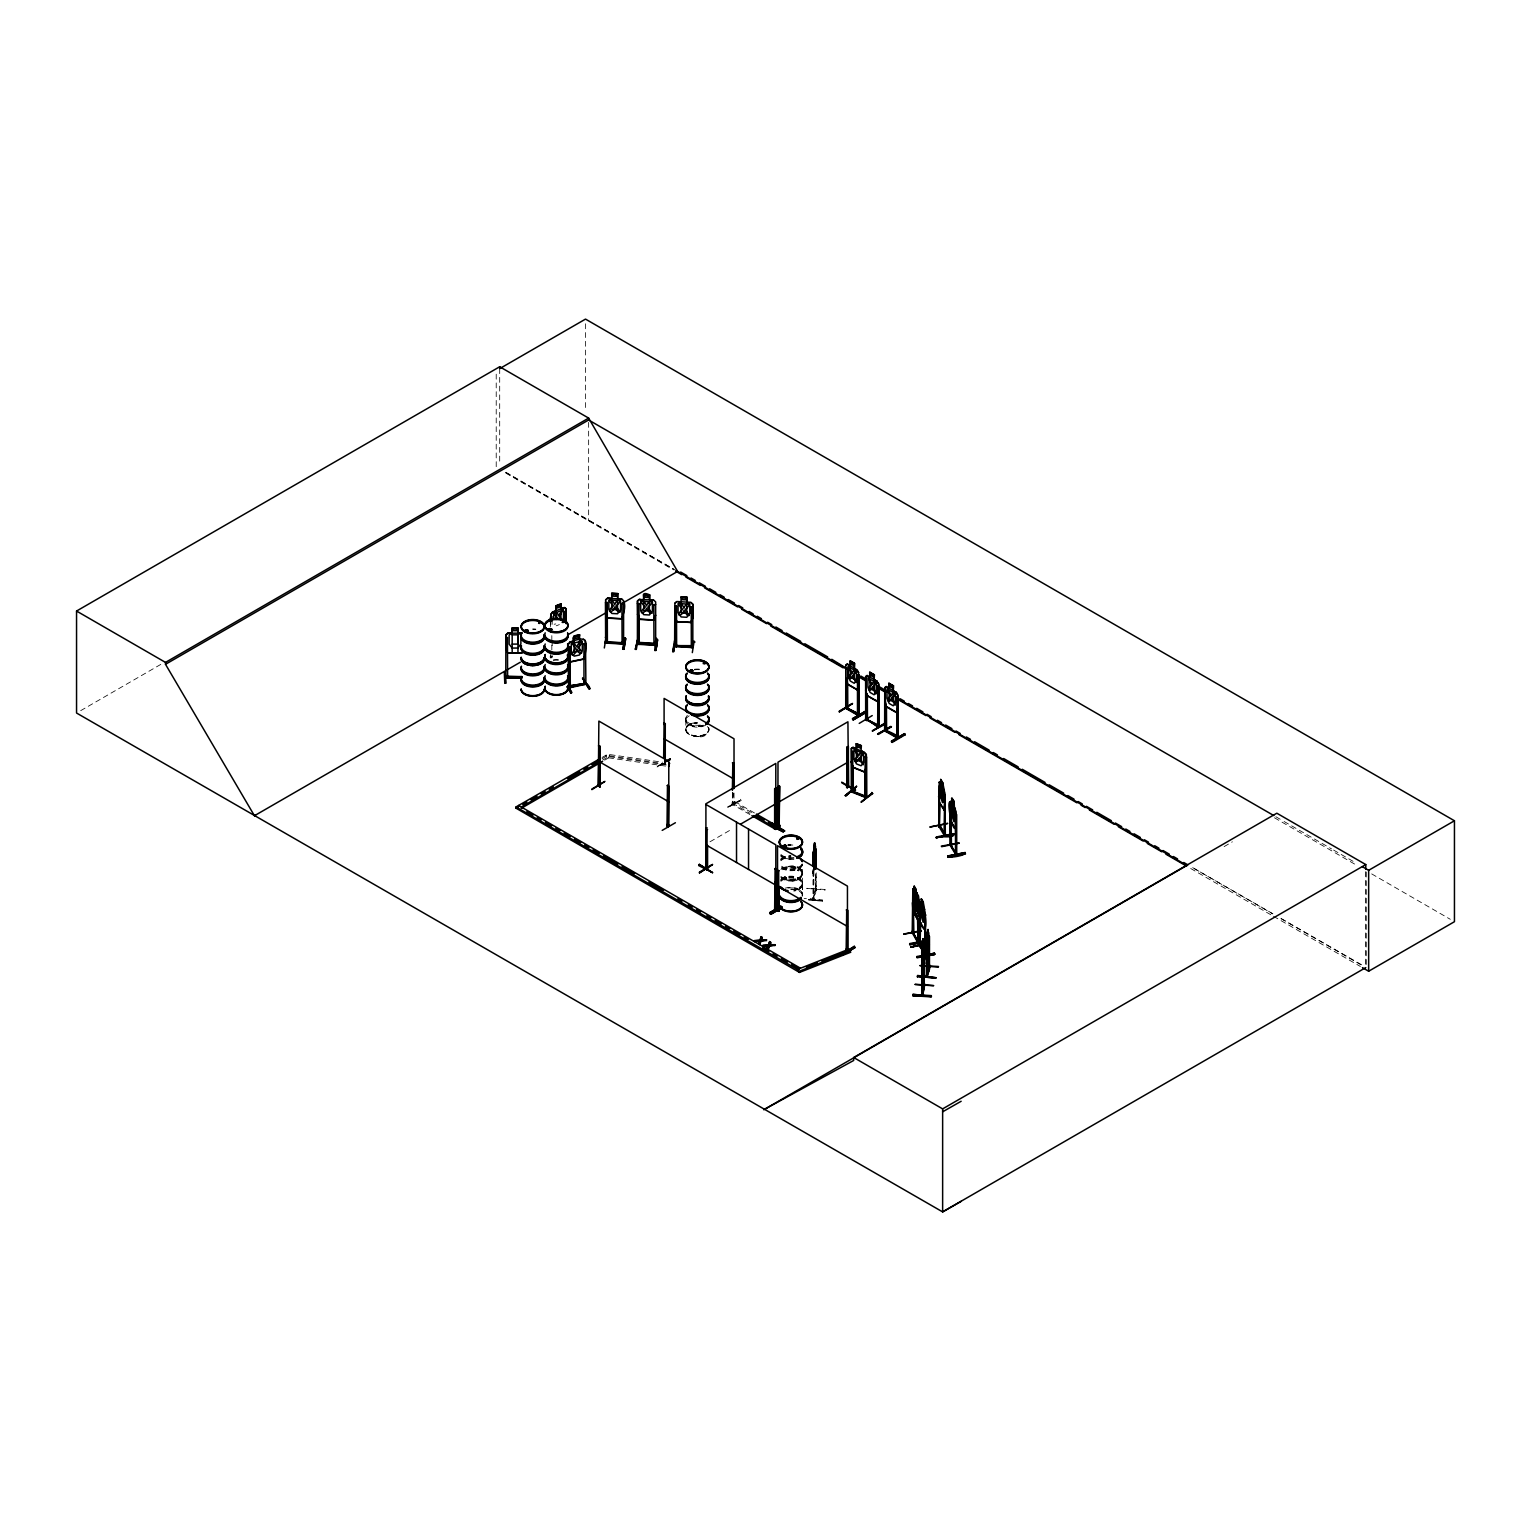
<?xml version="1.0" encoding="UTF-8"?>
<svg xmlns="http://www.w3.org/2000/svg" width="1531" height="1531" viewBox="0 0 1531 1531"><rect width="100%" height="100%" fill="white"/><g stroke="black" fill="none" stroke-linecap="round" stroke-linejoin="round"><path stroke-width="0.75" stroke-dasharray="5 3.75" d="M802.435 889.339L802.493 884.44M813.65 871.369L813.631 899.979L813.248 870.354M685.582 719.666L686.175 721.962L686.003 717.618M802.282 885.684L802.282 881.875M822.338 901.147L808.579 900.113L822.453 900.668L808.712 898.754M802.474 884.593L802.493 894.2M802.301 875.062C797.689 881.741 786.647 881.55 780.733 876.785A11.559 6.679 0 0 0 797.536 878.871A11.559 6.679 0 0 0 799.756 869.11A11.559 6.679 0 0 0 782.724 868.67C811.028 856.116 805.631 892.573 780.733 877.225A11.578 6.698 0 0 0 797.536 879.349A11.578 6.698 0 0 0 799.775 869.57A11.578 6.698 0 0 0 782.705 869.149M663.65 763.739L665.43 764.065L664.301 763.357M749.903 814.53L732.029 804.196L732.201 801.766L733.693 802.55M733.56 793.326C729.809 812.081 736.66 802.876 732.679 801.44M708.757 727.799C708.413 749.329 665.181 726.555 697.37 722.728A11.578 6.698 0 0 0 685.831 730.038A11.578 6.698 0 0 0 699.399 736.047A11.578 6.698 0 0 0 708.566 727.723M802.703 873.742L802.282 871.445M552.347 656.206L550.72 657.947L552.174 655.842M782.973 877.99L784.216 878.564M783.815 878.335L784.446 876.785M784.216 878.048L783.03 877.722M785.326 876.938L785.326 878.564M783.221 877.474C788.178 874.794 785.575 881.703 783.106 877.818M786.57 877.99L784.771 878.794M797.842 870.048C797.517 871.235 797.096 870.316 798.244 869.876M806.818 888.363L825.132 890.123M812.942 873.589L814.109 869.512M813.133 897.491L812.98 899.922L813.018 871.311M815.353 889.454L812.98 898.448L815.985 889.511M813.018 899.807L815.64 889.32M816.08 889.071L816.329 888.133M816.253 872.861L816.234 890.353C815.774 887.75 816.119 895.52 813.784 899.769L813.899 870.412M825.266 889.473L806.799 888.305M822.338 901.3L822.472 899.903L804.119 898.486M554.145 624.246L555.791 623.94M604.63 760.18L608.687 757.826L609.568 754.553L662.598 762.247M602.085 758.706L606.142 756.352L608.687 757.826L609.568 754.553M663.516 763.644L656.493 766.763L662.808 763.07M657.105 766.974L662.712 763.644M815.391 889.53L815.621 872.823M802.225 865.206L802.263 865.168A11.731 6.775 0 0 1 792.426 870.163A11.731 6.775 0 0 1 780.753 866.833M798.589 870.814L798.187 870.527M551.007 657.832L552.347 657.258M798.417 870.928L797.957 869.723M740.43 799.239L741.176 800.502L727.416 807.698L740.621 800.081M727.512 806.971L740.526 799.928M80.684 710.652L161.119 664.205M602.085 757.443L606.142 755.089L608.687 756.563L666.329 764.926M602.602 760.084L608.687 756.563M754.439 812.942L734.574 801.479L732.029 802.952L749.903 813.267M732.029 804.196L734.574 802.742L752.448 813.057M710.001 841.782L732.641 828.73M1224.111 846.605L1232.378 841.82M782.59 868.747C788.618 865.704 798.359 865.704 802.263 871.885M556.212 625.815L559.37 624.591M551.6 657.029L551.983 655.9M785.403 878.124L784.14 878.124M815.985 890.564L816.004 873.818M697.37 736.564L700.394 736.334M550.72 656.474L551.045 657.89M784.771 877.378L786.494 877.722M813.076 873.589L812.636 869.838M808.693 899.424L822.453 900.572L808.674 899.616M782.647 868.307L782.685 868.326A11.578 6.698 0 0 1 799.775 868.747A11.578 6.698 0 0 1 797.536 878.526A11.578 6.698 0 0 1 780.867 876.383M609.568 755.816L664.894 763.835M608.687 757.826L668.626 766.533M732.871 801.44C731.627 802.512 733.751 805.65 733.349 802.435M664.09 763.318L665.277 763.988M505.574 472.486L673.449 569.034M1272.873 913.758L1192.037 867.273L1272.701 913.854M1281.16 918.523L1361.978 965.008M1275.84 816.731L1282.04 820.31M1284.088 821.496L1331.53 848.882M1333.597 850.069L1354.208 861.972M1274.462 817.784L1357.212 865.57M1371.699 873.914L1450.316 919.308M1280.969 918.638L1361.652 965.2M505.919 472.294L677.601 571.427M505.919 473.136L673.487 569.876M1190.716 868.517L1271.419 915.098M1273.486 916.284L1360.37 966.463M687.189 733.138L685.582 729.713M802.282 893.013L802.684 895.061A11.731 6.775 0 0 0 790.895 888.439M802.493 883.119L802.455 864.096M685.773 720.24L685.869 729.847A11.521 6.641 0 0 0 699.38 735.779A11.521 6.641 0 0 0 708.509 727.512M1366.13 872.077L1366.13 967.401M1365.786 871.598L1365.786 965.257M815.372 873.78L815.353 890.506M734.574 801.479L734.574 802.742M734.019 793.058L734.019 803.679M732.832 792.369L732.832 802.99M732.373 792.637L732.373 803.431M664.971 763.28L664.971 764.333M606.142 755.089L606.142 756.352M588.65 422.365L588.65 520.904M585.512 323.787L585.512 410.633M552.174 619.328L552.174 626.447M552.174 640.685L552.174 647.824M551.83 635.633L551.83 642.752M551.83 645.125L551.83 649.871M550.777 619.864L550.777 626.983M550.777 650.732L550.777 657.852L550.49 655.919M550.433 621.911L550.433 626.677M550.261 656.072L550.261 657.603M499.699 368.627L499.699 463.95M496.216 374.176L496.216 467.108M802.053 865.819A11.54 6.66 0 0 1 792.407 870.699A11.54 6.66 0 0 1 780.906 867.426M780.906 860.766A11.54 6.66 0 0 1 790.895 857.437M780.753 860.058A11.731 6.775 0 0 1 790.895 856.69M780.925 869.455A11.521 6.641 0 0 1 798.302 867.675A11.521 6.641 0 0 1 798.302 877.875A11.521 6.641 0 0 1 780.925 876.096M802.072 863.962A11.559 6.679 0 0 1 792.407 868.842A11.559 6.679 0 0 1 780.887 865.57M780.887 858.891A11.559 6.679 0 0 1 790.895 855.561M802.225 864.632A11.731 6.775 0 0 1 792.426 869.589A11.731 6.775 0 0 1 780.753 866.259M780.753 859.484A11.731 6.775 0 0 1 790.895 856.116M793.9 857.551A11.559 6.679 0 0 1 780.887 854.432M787.91 844.634A11.559 6.679 0 0 1 790.895 844.423M793.9 859.408A11.559 6.679 0 0 1 780.887 856.307M790.895 859.082A11.731 6.775 0 0 1 780.753 855.695M787.872 845.782A11.731 6.775 0 0 1 790.895 845.552M793.938 858.279A11.731 6.775 0 0 1 780.753 855.121M787.872 845.208A11.731 6.775 0 0 1 793.938 845.208M780.753 880.669A11.731 6.775 0 0 1 800.196 879.942A11.731 6.775 0 0 1 793.938 890.602M780.906 881.378A11.54 6.66 0 0 1 800.062 880.65A11.54 6.66 0 0 1 793.881 891.138M780.753 880.095A11.731 6.775 0 0 1 800.196 879.368A11.731 6.775 0 0 1 793.938 890.028M780.887 879.502A11.559 6.679 0 0 1 800.924 879.502A11.559 6.679 0 0 1 790.895 889.511M782.762 869.761A11.502 6.641 0 0 1 799.699 870.182A11.502 6.641 0 0 1 797.498 879.885A11.502 6.641 0 0 1 780.944 877.761M787.872 888.095A11.731 6.775 0 0 1 802.225 896.381M785.116 888.191A11.559 6.679 0 0 1 797.938 888.688A11.559 6.679 0 0 1 802.072 895.712M790.895 889.167A11.559 6.679 0 0 1 802.455 895.846M694.347 669.87A11.731 6.775 0 0 1 700.413 669.87M694.385 669.296A11.559 6.679 0 0 1 700.375 669.296M705.542 725.216A11.54 6.66 0 0 1 689.218 725.216A11.54 6.66 0 0 1 689.218 715.8M703.246 725.732A11.731 6.775 0 0 1 689.084 724.641A11.731 6.775 0 0 1 687.228 716.47M707.36 726.517A11.521 6.641 0 0 1 701.313 736.086A11.521 6.641 0 0 1 686.041 730.995A11.521 6.641 0 0 1 697.37 723.187M685.907 729.809A11.521 6.641 0 0 1 697.37 722.575M700.375 725.082A11.559 6.679 0 0 1 688.204 722.709A11.559 6.679 0 0 1 687.362 715.302M703.246 725.158A11.731 6.775 0 0 1 689.084 724.067A11.731 6.775 0 0 1 687.228 715.896M532.75 629.413A11.731 6.775 0 0 1 535.793 629.643M532.75 628.877A11.54 6.66 0 0 1 535.735 629.107M553.342 660.397A11.731 6.775 0 0 1 559.427 660.397M553.399 659.842A11.559 6.679 0 0 1 559.37 659.842M815.391 888.057L815.353 889.033L815.621 887.961"/><path stroke-width="1.5" d="M512.177 633.202L509.134 634.887L509.134 644.168L512.177 648.091L517.842 648.034L520.884 644.034L520.884 634.753L518.052 632.858M927.422 935.039L927.671 931.059M923.71 957.219L923.767 961.238L923.92 957.219M922.734 942.158L922.753 994.729M928.379 951.957C932.226 923.423 922.332 989.237 928.571 951.899M815.411 859.427L814.262 869.531L815.315 865.359M912.878 995.705L913.012 994.308L931.422 996.394L912.878 995.743L931.307 996.872M912.993 994.461L931.403 995.628M931.403 996.337L912.974 995.188L931.384 996.432M917.413 976.912L917.547 975.477L935.919 977.735L917.433 976.759M935.785 978.29L917.528 976.185L935.919 977.735M813.593 865.819L813.899 853.207L814.377 855.867C814.951 831.142 815.659 872.211 814.358 858.145L813.65 865.895M813.21 853.666L814.722 842.854L813.688 866.221L813.172 864.001M814.932 857.283L813.612 866.24L813.248 863.982M922.026 994.71L921.892 995.743L921.719 952.282L923.097 938.637L922.408 962.042L922.064 959.822M922.408 958.062L923.059 945.546L921.681 952.339M926.695 975.821L926.427 977.008L926.236 943L927.805 936.283L927.04 948.799M812.884 865.417L813.095 853.533L815.315 845.456L815.621 868.058M600.209 785.269L598.43 784.771L600.229 786.685L599.08 784.542M668.339 826.606L667.152 825.936L667.612 785.307L668.798 785.977L668.339 826.606L667.88 824.195L666.98 825.917L668.377 826.702L668.913 824.807L667.152 824.463M598.277 786.168L598.87 721.082L668.798 761.443L668.722 826.223M705.906 867.943C709.159 863.58 706.576 873.11 707.245 868.651M705.906 869.417L705.906 803.794L775.815 763.414L775.719 829.438L751.893 815.679M707.571 869.742L707.571 845.437M776.294 907.998C776.944 911.844 772.734 907.366 776.408 909.414L776.294 869.11L775.107 868.421L774.648 909.223C774.992 905.625 777.116 909.184 774.724 907.711M778.839 909.912C775.184 906.888 779.164 914.734 779.088 909.452C775.815 907.003 781.212 913.643 777.978 910.371L777.518 870.259L779.164 870.68M846.241 948.837L847.581 949.603M847.906 949.201L846.662 948.493M857.475 713.676L858.642 715.857M857.475 715.149L857.494 674.731L859.121 675.152L859.121 715.513L846.299 708.107L847.638 708.796L847.466 682.654M867.484 718.785L865.551 718.269L866.603 720.508L867.254 718.651M866.01 719.474L867.465 720.316L867.331 694.117M877.34 725.082L878.66 727.321L878.909 725.388L867.005 719.532L878.239 725.771M867.139 675.496L877.148 681.276L874.22 679.764L874.354 674.712L874.067 679.841L876.23 682.73L876.23 692.012L874.067 694.749L870.067 692.414L867.905 687.208L867.905 677.946L870.067 677.525C868.249 662.904 873.55 683.285 867.139 675.496L865.608 676.568L865.685 719.972C871.522 720.546 880.842 731.454 877.665 724.737M884.803 729.445L886.124 730.153M896.458 736.277C907.003 739.377 867.331 721.235 896.324 736.449C897.281 736.583 898.831 738.727 897.357 736.794M898.104 737.961L885.224 730.498M919.557 923.212L915.213 915.289L914.6 896.075L915.423 915.251L919.557 923.212L920.342 906.008M605.702 643.135L605.587 602.334L607.252 602.41L607.386 643.173L605.338 643.058M605.606 613.127L607.482 618.16L621.72 618.849C623.863 613.185 627.232 603.023 621.663 598.812L617.548 598.755L617.548 593.779M611.692 593.282L617.739 593.626L611.692 593.282L611.864 598.544L608.84 600.037L608.84 609.3L611.864 613.453L617.51 613.759L620.553 609.97L620.553 600.688L617.51 598.87M606.161 636.724L604.324 647.977M607.195 641.68L605.453 641.164M617.739 598.602L617.739 593.626M621.93 603.616L623.653 603.348L621.93 603.616L622.103 644.111C625.911 645.355 622.6 639.633 621.739 642.924L607.386 642.121L623.385 642.656L623.595 644.092L623.595 600.745M622.103 644.111L622.103 642.58M624.725 637.738L625.739 638.618L623.94 649.297L622.906 649.24L624.763 637.738L623.04 649.029M623.921 649.221L625.662 638.542M637.451 603.539L639.116 603.635M637.47 614.333L639.346 619.385L653.565 620.189L655.651 615.251M639.346 619.385L637.7 614.199L637.489 600.898L639.422 599.233C648.953 602.755 637.662 589.512 649.603 594.851L649.584 599.922L652.417 601.913L652.417 611.175L649.374 614.984L643.728 614.658L640.704 610.525L640.704 601.243L643.728 599.769L643.556 594.506M638.14 638.752L636.322 649.412L635.288 649.355L637.872 638.638M635.384 649.24L638.14 637.91M639.116 615.5L639.25 644.379L637.642 643.862M655.345 644.8L655.536 643.364L638.944 642.408L637.202 644.264L655.651 645.317L655.651 601.913L653.526 600.037L649.584 599.922L649.603 594.851M653.526 600.037L639.499 599.52L637.47 601.013L637.394 644.283M653.794 604.841L655.517 604.554L653.794 604.841L653.967 645.317L655.517 645.374M655.651 643.843L654.062 643.326M655.459 643.824L655.249 645.393M654.77 650.445C656.435 622.849 658.521 650.752 654.77 650.445L654.904 649.68M657.603 639.824L655.804 650.503L657.603 639.824L656.588 638.963M690.806 602.602L692.816 604.381L692.835 647.594L674.769 646.58L674.884 603.195L676.798 601.53L690.902 602.334L693.026 604.324L693.026 617.663L690.94 622.485L676.721 621.682L674.884 616.515L676.874 621.529M674.616 646.618L674.827 605.836L676.491 605.932L676.625 646.675L676.319 644.704L674.712 644.666M676.721 621.682L690.959 622.371M672.702 651.574L675.515 640.207L673.697 651.708L672.683 651.651L674.578 640.896M675.515 640.207L673.583 651.498M676.377 646.714L674.712 646.139M674.616 645.144L676.491 644.838M686.96 597.262L680.912 596.918L681.123 602.066L678.08 603.539L678.08 612.821L681.123 616.955L686.768 617.28L689.792 613.472L689.792 604.209L686.768 602.372L686.787 597.301L681.123 597.09M686.96 602.219L686.979 597.147M692.854 645.718C694.27 649.642 690.902 642.255 691.342 647.632L691.227 606.774M692.911 606.869L691.17 607.137M691.036 645.661L676.625 645.623L693.026 646.139M690.979 647.498L693.103 647.249L675.037 646.159M691.342 646.159L691.113 647.077M692.318 652.627L694.098 641.336M924.399 929.24L925.03 925.547M920.016 921.566C928.264 944.129 926.982 905.797 920.016 901.855M944.512 805.995L943.9 809.937L944.704 805.957M956.071 824.922C954.445 839.773 946.062 802.55 949.986 801.823C955.631 807.66 948.033 791.355 954.157 801.689L954.885 819.334L953.89 821.649L951.038 812.904M852.461 790.819C855.312 794.589 849.15 787.432 852.824 790.915M853.188 792.082L851.6 791.374M922.523 949.469L922.408 961.793L923.002 953.947C924.035 968.664 923.499 926.753 923.021 951.689L920.303 945.622M922.408 942.177L923.097 938.637M922.523 942.426L923.289 938.656M922.523 944.072L922.944 940.321M915.136 984.529L933.546 985.753M922.753 954.349L922.523 995.782L922.408 948.799M924.456 945.852L923.997 944.857L923.671 986.213M921.719 965.525L922.121 969.429L923.748 961.162M922.026 993.236L922.715 994.212L924.418 985.294M923.633 984.586L923.786 984.816M921.834 994.04L923.997 985.218L923.786 941.89L923.786 986.289L924.647 944.895M921.853 995.609L923.365 988.356M924.571 984.644L924.705 983.916M922.676 995.571L924.667 985.16M903.749 934.006L921.375 930.599M910.926 946.924L921.949 944.78M526.071 631.27L525.841 630.638M527.851 630.715L525.803 629.7M538.587 623.385L540.06 622.83L538.663 623.194M539.314 622.409L539.429 623.5M538.759 623.328L539.563 622.524M551.925 629.528C547.486 633.279 550.203 626.313 550.548 629.815M551.524 628.954L550.548 630.332M562.7 622.218L563.733 621.567M563.657 622.294L563.465 621.375M691.246 671.554L690.041 670.922L690.921 670.042M690.137 670.406L690.615 671.363M691.878 671.363L692.51 670.406M705.159 663.593L703.896 662.579L703.303 663.727M704.681 663.114L703.762 662.732M784.216 846.815L784.216 845.705M786.494 845.973L785.403 845.437M785.326 846.815L786.035 845.744M786.436 846.069L784.771 846.892M796.905 838.337C798.589 841.61 798.55 835.658 796.828 839.065M798.168 839.065L797.574 837.935M938.694 826.032L940.034 826.797M944.034 833.802L945.431 834.318L944.761 836.156L944.704 792.714L942.771 782.724L940.589 779.432L942.713 782.781L943.517 791.087L942.522 802.684L939.67 793.938L940.78 779.394M952.167 798.359L952.033 803.641L951.038 803.641L951.421 845.954L950.024 845.246C949.411 841.725 953.067 845.323 950.139 843.638M953.966 806.684L956.148 811.717L956.148 855.121L955.401 854.241L956.186 852.423L956.741 855.006L950.751 844.997M955.535 854.107L956.186 853.877M927.174 933.145L928.035 929.394L926.695 940.091M919.997 965.717L938.388 967.133M927.308 945.718L927.059 977.046L927.04 939.517M929.26 937.24L928.839 936.226L929.24 967.63L928.379 931.958M929.24 967.63C930.81 961.908 926.044 983.782 927.422 974.443C924.265 977.792 931.365 970.003 929.24 966.578M929.489 936.283L929.47 967.42L928.762 966.425L926.446 975.419M928.571 965.946L929.604 965.008L929.604 966.482M928.13 969.64L926.37 976.778M929.24 966.157L929.489 965.085L928.59 966.099M938.503 966.482L920.016 965.487M959.076 842.969L941.278 846.126M916.878 897.664L916.265 896.247M589.167 688.835L582.565 678.195L590.009 688.854C589.205 684.606 583.177 679.802 583.981 684.644L583.943 643.881L585.512 643.537L585.895 684.28L585.914 682.749L583.981 683.17M813.018 866.565L814.53 842.835L814.664 848.117L815.315 845.456L812.884 856.518M813.305 853.666L814.492 849.743L813.688 862.259L814.415 859.006M813.899 858.547L813.899 868.039M816.004 850.088L815.621 849.073L816.004 869.072M913.127 932.704L912.304 931.154L918.715 942.522M918.122 941.316L917.394 940.225L918.734 942.675L918.657 923.557M917.528 941.756L917.471 940.187M920.82 945.029L919.404 944.11L919.959 946.636L920.686 922.695M924.628 909.376L925.298 955.708L924.647 954.579M925.987 955.535L925.317 914.198L924.705 942.809M814.664 848.117L815.372 846.279M814.473 849.743L813.65 866.623M699.303 864.422L698.672 865.57L712.585 872.67L699.303 864.422L712.585 872.67M771.509 822.664L770.782 823.927L771.471 822.683L784.695 831.027L775.815 826.855L774.514 829.094L775.949 826.778L775.298 829.228M771.375 823.448L784.599 830.874M558.356 615.826C558.834 611.979 549.342 610.888 557.361 617.586M558.432 615.405L562.662 609.874L559.466 616.821L562.719 620.954M568.307 657.545L570.259 662.062L583.655 659.191L585.397 653.871M858.68 685.677L857.207 689.964L858.68 685.869M878.526 697.141L877.052 701.428L866.948 695.591L865.608 689.888L867.082 695.514L877.091 701.121L878.66 697.256L878.66 683.917L876.995 681.372M897.644 708.183L896.171 712.47L886.066 706.633L884.746 700.93M914.926 899.405L914.332 904.113M851.925 672.932C852.748 669.085 859.695 669.679 853.303 674.96L856.135 682.501L852.442 675.535C850.643 682.309 845.724 676.874 851.523 673.908L848.825 666.674L852.231 672.989M871.771 684.395C872.593 680.53 879.54 681.142 873.148 686.424L875.981 693.964L872.287 686.998C870.507 693.773 865.57 688.318 871.369 685.371L868.67 678.137L872.077 684.434M864.403 771.892L866.068 767.758L866.068 754.515L864.403 752.199L852.939 747.568M866.182 767.663L864.517 772.102L852.805 767.395L851.389 761.73L852.805 767.395M858.738 755.606C858.814 751.53 867.79 751.262 859.924 757.539L863.235 764.754L858.929 758.209C856.786 765.117 851.447 760.352 857.858 756.678L854.738 749.75L858.7 755.242M919.404 913.605L918.466 915.902L915.787 907.137L916.667 892.65L916.533 897.912L915.213 895.578M759.625 943.785L760.964 940.512L766.533 939.785L760.964 941.354L759.625 944.627L758.553 943.173L759.644 940.608L754.171 941.469L759.835 940.742M768.122 948.703L769.461 945.412L775.05 944.704L769.461 946.254L768.122 949.545L767.069 948.091L768.16 945.507L762.668 945.546L768.332 945.66L769.653 941.584L770.705 943.039L769.653 945.565L775.05 945.546M758.553 943.173L761.156 936.685L762.208 938.12L761.137 940.646L766.533 940.627M768.332 945.66L769.653 941.584M760.964 941.354L762.208 937.278M768.16 945.507L767.069 948.091M769.653 945.565L770.705 942.197M653.412 620.017L655.459 615.213M690.825 622.198L692.835 617.51M567.733 685.945L571.618 691.974L570.776 692.892M571.541 692.624L567.542 686.73M839.256 711.743L852.461 703.514M839.275 711.111L852.48 703.533L839.371 711.934M872.23 715.57L859.216 723.398M890.774 726.383L877.607 734.019L891.444 726.861M591.904 789.02L604.343 781.729M591.885 789.632L604.956 781.365M670.119 759.357L666.329 761.519M699.399 872.153L712.527 864.517L699.495 872.976M699.38 872.766L712.489 864.498M781.595 907.347L770.418 913.911L782.264 906.85M771.012 913.395L769.691 912.648L780.887 906.141M846.011 795.929L856.633 786.322L845.246 795.527M845.878 795.737L856.537 786.302L845.169 795.603M505.173 672.511L505.555 683.247M505.211 671.879L505.804 683.343M850.222 665.736L847.275 664.033L845.763 665.105L845.724 708.432L845.705 706.805L847.409 707.188M858.221 714.824C860.25 716.508 857.934 710.843 857.494 715.245M885.014 700.892L886.315 706.442L896.209 712.145L897.778 708.298L897.778 694.94L896.267 692.318C890.277 692.739 894.716 678.195 893.205 690.883L895.348 693.773L895.348 703.054L893.205 705.772L889.186 703.456L887.023 698.251L887.023 688.969L889.186 688.567C887.368 673.946 892.669 694.328 886.258 686.539L884.746 687.61L884.631 730.842L885.53 729.12L886.602 731.301L886.449 707.533M776.447 827.084L774.514 827.62M779.815 825.152C775.643 824.922 783.145 825.841 777.863 827.142L777.997 762.17L847.925 721.79L848.518 786.877M568.518 686.06L583.981 683.591L568.384 686.041L568.633 687.993L568.422 644.13L570.24 641.91L568.231 644.092L568.231 648.551M568.518 687.534L585.608 683.84M570.068 646.867L570.298 687.591L570.068 646.867L568.499 647.211L568.633 687.993L585.703 684.3M550.988 621.184L550.873 614.429L552.48 612.036L556.04 610.812M566.049 621.911L566.164 608.668L564.269 607.501L552.557 612.17L550.873 614.429M524.903 630.428L526.3 629.834M525.745 630.715L528.367 630.428M527.851 630.389L527.41 629.739M551.217 630.026L551.371 629.184M563.982 622.313L562.547 622.428M690.041 670.54L692.988 670.635M692.797 671.42L692.203 670.08M703.38 663L704.681 663.937M786.322 845.724L784.446 845.035L783.987 846.203M798.723 838.777L796.981 838.356M914.122 891.004L912.82 888.726L912.208 932.762L917.949 942.752L917.528 915.634M913.012 888.688L912.801 908.725L912.399 902.716M920.208 901.816L921.547 904.151L920.399 904.189L920.208 919.423M944.091 833.974L944.627 836.041L938.752 826.147L939.23 782.15L940.589 784.408M505.574 677.812L522.033 677.563M938.733 824.788L939.364 825.687M939.307 827.065L939.919 805.574M955.478 852.671L956.684 853.418M912.342 931.384L913.567 932.149M913.548 933.489L912.974 892.229M919.519 944.302L920.743 946.56M920.208 921.528L919.576 902.314L919.499 945.699L922.389 950.617M705.753 867.197L707.456 866.91M705.753 868.67L707.073 866.527M707.456 868.383L706.652 867.637M774.514 829.094L775.815 828.328L783.489 831.639M774.629 828.96L774.648 788.637L775.815 787.948L776.408 828.501M848.385 785.48C844.71 787.011 850.624 783.355 847.179 787.738L847.198 747.262L848.385 746.592L846.758 747.013L847.294 787.642L848.385 787.011L848.385 746.592M605.817 599.884L607.654 598.2L621.548 599.099M674.865 603.31L676.893 601.702M605.396 642.676L623.844 643.728M856.365 748.64L856.365 743.683L861.36 745.693L861.073 750.86L863.58 753.52L863.58 762.782L861.073 765.749L856.422 763.873L853.934 758.898L853.934 749.635L856.422 748.984L856.365 743.683M851.657 751.089L853.035 751.644M861.36 745.693L856.25 743.779M861.36 750.649L866.355 754.419L866.335 797.823L851.198 791.833L851.14 790.226M865.187 770.782L864.919 797.307L865.187 756.525L866.546 757.08L866.718 797.517L865.111 796.809M866.546 757.08L864.804 756.831M872.67 793.594L861.226 802.053L872.038 793.269M866.546 797.402L852.824 791.336L866.335 796.35M861.226 802.053L871.943 793.115M525.669 630.389L527.583 630.389M528.08 631.002L526.166 631.691L524.961 630.523M548.71 629.164L549.973 628.571M549.361 629.011L550.586 629.892M507.393 676.721L522.033 676.511M507.622 677.793L507.431 637.413M845.916 665.258L847.351 664.243M865.761 676.721L867.197 675.707M884.88 687.744L886.315 686.749M851.427 748.64L853.054 747.472M913.567 933.623L913.509 909.778M917.394 941.699L918.217 941.661M600.209 786.743L598.43 786.245L598.87 745.616L600.056 746.286L600.056 786.666L598.87 785.977M599.406 785.422L599.635 787.03L600.056 746.286M663.65 757.52L664.09 722.938L665.277 723.627L665.277 762.515M664.837 760.486L665.277 723.627M664.569 761.998L670.253 758.706M667.095 761.385L670.253 759.548M732.373 790.36L732.832 762.629L734.019 763.318L733.56 788.752M667.018 825.86L668.913 826.281M662.196 830.376L675.401 822.74M707.073 827.639L705.906 828.328L706.576 869.149L705.887 867.158M779.183 785.996L777.997 786.685L779.643 786.264L779.183 826.376L777.997 827.065L779.815 826.606M706.365 828.73L707.571 829.419M774.973 829.343L775.107 788.905L776.274 788.216M846.758 787.374L847.925 786.685M847.198 787.642L848.385 786.953M776.294 869.11L774.648 868.689M780.944 906.256L769.768 912.725M782.169 907.443L770.916 914.007L769.806 913.433M771.088 914.218L780.982 908.438M847.409 951.076L846.26 950.483L846.7 909.682M846.968 950.043L847.351 951M841.361 953.966L854.394 946.349L848.92 950.407M848.825 950.234L854.413 946.981M855.044 947.555L849.475 950.808L855.044 947.517L854.317 946.292M961.162 1201.357L942.637 1211.901L76.55 713.025L76.55 611.041L499.699 366.751L588.65 418.097L677.601 571.427L845.303 668.243M76.55 611.041L165.501 662.406L588.65 418.097M255.447 815.162L254.433 815.736L165.501 664.301L588.65 419.992L1273.773 815.545M254.433 815.736L520.329 662.215M567.924 634.753L607.233 612.036M621.72 603.673L677.601 571.427M516.043 806.933L797.479 969.429L848.538 949.316L850.566 952.301L799.507 972.415L516.043 808.196L516.043 806.933L600.056 758.611M516.043 808.196L518.588 806.722M522.817 804.483L526.875 802.129M530.932 799.775L537.037 796.254M541.094 793.919L545.17 791.565M549.227 789.211L553.303 786.877M567.523 778.647L579.713 771.624M583.789 769.27L587.847 766.916M591.923 764.581L598.009 761.06M521.286 807.028L600.573 761.271M521.286 808.291L602.602 761.347M847.275 664.033L857.245 669.946L858.527 672.53L858.814 715.857L845.897 708.489M854.509 663.248L850.222 660.76L850.222 666.062L848.059 666.483L848.059 675.745L850.222 680.97L854.221 683.285L856.384 680.549L856.384 671.286L854.221 668.377L854.509 663.248L854.509 668.224L858.68 672.53M847.409 708.662L847.466 668.415M845.763 678.424L847.102 684.127L857.341 689.888M859.121 675.152L857.494 674.731M866.144 679.19L866.603 720.508M878.526 727.225L878.66 683.917M878.067 726.287L877.799 685.926L878.985 686.596L878.985 726.804M878.985 686.596L877.34 686.175M886.258 686.539L896.209 692.452M885.262 690.232L886.124 731.627L885.951 730.153M857.8 713.695L847.16 708.068L859.293 714.058M896.267 692.318L897.644 695.036L897.644 738.267L884.88 730.976M852.48 718.671L865.666 711.169L852.556 718.728L853.207 719.934L866.316 712.317M866.259 712.221L853.207 719.895M897.109 737.368L896.917 696.949L898.104 697.638L898.238 738.095L896.343 737.655L896.783 735.779M898.104 697.638L896.458 697.217M886.143 723.723L872.326 730.957L885.53 722.67M891.367 726.613L878.335 734.44M740.851 823.984L775.815 803.794M777.997 802.531L847.925 762.17M891.54 741.291L904.63 733.655L891.444 741.157L892.171 742.42L905.223 734.708M775.719 829.438L778.284 827.965L778.322 825.936M797.479 969.429L800.024 967.956L797.479 970.692L797.479 969.429L799.507 972.415M764.735 1109.19L853.686 1060.466L853.686 1057.519L1276.835 813.21L1365.786 864.575L1365.786 869.244M763.739 1109.764L1186.908 865.455L897.051 698.117M853.686 1057.519L942.637 1108.884L1365.786 864.575M1362.456 866.737L1368.657 870.316L1454.45 820.769L1454.45 921.7L1368.657 971.228L1362.437 967.649M1365.786 967.592L942.637 1211.901L942.637 1108.884M607.386 641.7L605.338 641.585M637.566 642.867L653.66 643.766M942.637 1111.812L961.162 1101.267M847.657 786.685L848.059 785.135M778.915 826.376L779.643 786.264M525.363 629.968L525.554 630.887M549.361 628.686L550.72 628.686M549.706 628.629L550.261 630.485L548.596 629.528M550.816 629.739L550.261 629.069M692.146 670.922L690.156 670.769M692.433 671.42L689.811 671.21M797.364 838.567L798.589 838.471M783.508 845.514L786.035 845.514M785.652 846.26L783.681 846.107M806.359 967.19L817.458 962.827M821.898 961.066L844.098 952.32M799.507 971.152L850.566 951.038M556.097 610.812L555.944 605.74L560.997 603.788L560.939 609.089L563.465 609.778L563.465 619.041M560.939 604.113L556.212 605.932L556.212 610.907L553.686 613.529L553.686 618.18M564.384 607.596L561.111 608.86M550.433 617.165C554.241 615.73 547.332 618.715 550.433 621.911M564.135 611.883L565.532 611.347M775.815 828.328L778.284 826.702L756.429 814.09M570.183 687.725L570.24 685.716M605.338 637.374L606.276 637.547M549.973 629.088L549.304 630.026M704.604 662.732L703.686 663.114L705.064 663.134M690.692 670.367L692.203 670.597M573.934 636.15C589.55 634.178 568.078 633.317 574.01 641.221L571.274 643.518L571.274 652.78L574.125 656.148L579.445 655L582.297 650.407L582.297 641.145L579.445 640.092M570.24 641.91C585.282 636.59 587.885 637.681 585.225 653.89M568.728 647.556L570.298 647.211M570.336 661.756L583.445 658.942M582.565 679.037L583.502 678.75M568.613 685.965L569.819 685.697M927.805 934.618L927.04 952.76L926.638 950.54M939.364 785.652L939.364 827.161M943.881 789.862L939.23 782.15M944.034 835.275L944.761 794.646L945.373 836.041L939.613 824.616M938.599 796.177L939.211 802.148L944.091 809.899M945.316 795.565L944.149 794.761M939.211 802.148L944.034 809.65M949.986 801.823L950.1 845.227L955.995 855.006M954.157 801.689L951.976 798.397M944.57 806.129L944.512 792.752M949.986 815.143L950.789 821.075L955.421 828.615M956.722 854.776L956.684 814.53L955.535 813.726L955.497 854.221M930.197 826.893L947.766 823.391L929.929 827.104M936.302 836.998L953.87 833.649C955.535 840.002 933.278 834.108 936.647 838.376M950.751 845.074L955.459 852.939M947.689 855.963L965.219 852.499C966.999 855.599 946.751 858.757 947.727 856.116L965.238 852.614M947.689 856.805L965.295 853.341L948.014 857.341M947.995 857.226L965.544 853.839M778.437 827.41L778.456 786.953M916.016 889.358L916.916 897.702M916.016 894.334L917.93 899.424M921.49 898.908L921.547 904.151L921.298 898.946L923.327 902.314L923.327 907.271M917.528 901.395L918.045 902.314M921.298 898.946L923.384 902.257M923.384 907.213L923.136 922.217L920.399 913.452M925.834 915.117L924.705 914.313M920.169 921.605L920.131 946.675L920.743 945.507M903.807 934.235L921.413 930.886M912.954 932.704L917.471 940.608M925.03 940.646L909.625 944.397L925.336 942.005M925.068 940.761L909.625 943.574M925.068 941.335L909.701 944.436M909.625 944.397L925.107 941.508M909.931 944.876L925.317 941.871M921.987 944.225L910.983 947.153L921.987 945.067M921.7 944.436L910.983 947.153M934.408 953.124L934.695 954.387L934.408 953.162L916.801 957.334L934.714 954.502L917.107 957.794M934.446 953.277L916.801 956.511M934.446 953.832L916.878 957.353M916.801 957.334L934.484 954.004M774.954 907.251L775.796 909.835L775.834 844.844L705.925 804.464M775.107 882.162L775.069 908.706L776.217 909.357M846.7 925.7L846.662 949.947L847.887 950.732L847.887 910.371L846.241 909.95M866.01 718.001L866.335 719.608L866.144 718.096M877.665 726.211L877.799 700.165M885.129 729.043L886.372 729.694M896.783 737.253L896.917 711.207M851.657 789.977L851.887 791.47L851.542 748.544M505.574 676.721C510.952 674.922 501.651 678.29 507.526 678.233M761.137 939.804L766.533 939.785M759.644 941.45L755.166 941.201M769.653 944.723L775.05 944.704M768.16 946.349L763.663 946.12M754.171 940.627L759.835 939.9M762.668 945.546L768.332 944.818M841.801 782.781L854.968 790.245M769.615 823.755L783.508 831.677L769.653 823.755M527.066 631.461L525.19 631.002M690.787 669.908L691.878 669.774M784.484 845.648L785.728 845.935M667.459 824.118L668.798 824.711M846.7 950.062L846.968 948.588M845.724 706.958L846.93 709.044M866.259 719.493L878.985 726.976M507.45 637.795L505.766 637.451M522.052 676.893L507.239 676.204L507.259 678.271M522.052 677.946L505.785 678.176L505.881 634.753L507.814 632.973L512.177 633.069M511.966 633.03L511.966 627.959L518.052 627.997L517.956 653.01M517.842 628.169L512.177 628.112L512.177 653.086M517.842 633.011L522.09 632.935M522.09 633.126L507.909 633.241L506.091 634.944L506.091 648.168M512.177 634.848L517.956 634.81L517.842 644.073L512.177 644.13M505.881 648.187L507.775 653.144L522.052 652.838M507.775 653.105L522.148 652.971M914.371 886.277L914.371 891.233L913.222 891.253L914.179 906.18M643.537 594.621L649.584 594.966M611.883 598.43L607.539 598.143L605.606 599.808L605.702 643.192M674.769 606.199L676.434 606.295M605.53 602.697L607.195 602.793M639.518 619.098L653.431 619.902M607.635 618.007L621.567 618.677M674.482 640.991L675.515 641.049M694.959 642.063L693.964 641.259M637.451 643.9L655.325 644.857M605.53 643.058L623.595 644.092M921.892 965.697L921.93 969.41M933.566 985.524L915.155 984.28M784.771 847.045L783.585 846.758M928.628 932.628L928.724 966.616M926.427 956.416L926.485 960.128M815.391 846.107L815.372 869.015M813.86 851.293L813.248 865.608M812.789 856.499L812.942 853.533M813.401 851.791L815.143 864.135M607.195 642.752L607.08 641.202M775.949 828.233L753.884 815.564M919.978 946.541L919.538 905.28M550.548 628.571L551.811 629.164M706.901 870.01L707.111 829.687M858.03 714.824L857.953 688.701M856.537 748.889L852.978 747.281L851.274 748.506L851.293 791.814M853.054 767.184L864.517 771.796M872.67 793.613L871.828 792.446M851.657 791.45L866.546 797.46M885.53 730.593L885.014 687.668M864.824 797.249L864.919 795.852M841.686 782.15L855.618 790.073M663.65 723.206L664.837 723.876M732.373 762.897L733.56 763.567M779.777 825.496L778.915 824.903L778.973 826.415M775.337 827.563L782.877 831.869M598.43 745.884L599.616 746.554M667.152 785.556L668.339 786.245M841.38 954.598L845.744 952.99L842.012 955.076M1454.45 820.769L585.512 319.099L499.699 368.627L499.699 366.751M869.914 672.3L874.354 674.712M889.033 683.343L893.492 685.754M850.222 661.105L854.221 663.421M870.067 672.549L874.067 674.865M889.186 683.591L893.205 685.907M680.663 572.039L686.883 575.637M691.017 578.01L695.151 580.402M699.303 582.794L705.504 586.392M709.657 588.784L715.857 592.363M719.991 594.755L724.144 597.147M728.278 599.54L734.497 603.118M738.631 605.51L742.765 607.903M748.984 611.481L753.118 613.874M757.271 616.266L761.405 618.658M767.624 622.237L771.758 624.629M775.892 627.021L782.111 630.619M786.245 633.011L800.751 641.374M804.885 643.766L827.659 656.914M831.792 659.306L847.026 668.683M860.786 676.032L864.919 678.424M879.406 686.787L885.626 690.385M900.113 698.748L904.266 701.141M908.4 703.533L912.533 705.906M916.686 708.298L922.887 711.896M927.04 714.288L931.173 716.68M937.393 720.259L941.527 722.651M945.66 725.043L951.88 728.622M956.014 731.014L960.167 733.406M966.367 736.985L970.501 739.377M974.654 741.77L989.141 750.133M993.275 752.525L997.427 754.917M1003.628 758.515L1018.134 766.878M1022.268 769.27L1045.041 782.418M1049.175 784.81L1063.681 793.173M1067.815 795.565L1074.035 799.144M1078.168 801.536L1082.302 803.928M1086.455 806.32L1092.656 809.899M1096.808 812.291L1111.295 820.654M1115.429 823.046L1121.649 826.644M1125.783 829.037L1129.916 831.429M1134.069 833.802L1140.27 837.4M1144.423 839.792L1148.556 842.184M1154.776 845.763L1158.91 848.155M1163.043 850.547L1169.263 854.126M1173.397 856.518L1177.55 858.91M1183.75 862.489L1187.903 864.881M857.724 675.42L865.991 680.185M878.43 687.362L886.698 692.146M675.554 571.082L681.754 574.661M685.888 577.053L700.375 585.416M704.509 587.808L737.617 606.908M741.75 609.3L766.591 623.634M770.725 626.026L843.141 667.841M857.609 676.185L865.895 680.97M880.382 689.333L884.516 691.725M896.936 698.882L925.891 715.609M930.025 718.001L954.866 732.335M958.999 734.727L1076.925 802.818M1081.058 805.21L1085.211 807.583M1089.345 809.976L1114.166 824.31M1118.3 826.702L1143.14 841.036M1147.274 843.428L1161.761 851.791M1165.895 854.183L1186.582 866.125M857.245 689.658L847.351 683.936L846.05 678.405M886.162 723.819L885.435 722.555M905.28 734.823L904.553 733.598M664.09 738.784L734.019 779.145M756.429 815.353L764.371 819.927M768.351 822.224L772.313 824.52M598.87 761.443L668.798 801.823M705.925 844.844L775.834 885.205M777.518 886.105L847.447 926.466M762.208 938.12L761.156 936.685M769.653 942.426L770.705 943.039M518.588 805.459L800.024 967.956M526.855 811.507L533.075 815.085M537.209 817.477L541.342 819.87M545.495 822.262L551.696 825.841M555.83 828.233L559.982 830.625M564.116 833.017L570.317 836.596M574.45 838.988L580.67 842.567M584.804 844.959L588.937 847.351M593.09 849.743L599.291 853.322M603.425 855.714L617.912 864.077M622.045 866.469L634.466 873.627M648.953 881.99L663.44 890.353M677.927 898.716L682.06 901.108M688.28 904.706L692.414 907.079M696.548 909.471L700.681 911.864M706.901 915.442L711.035 917.835M715.168 920.227L721.388 923.805M725.522 926.198L729.655 928.59M733.808 930.982L740.009 934.561M744.143 936.953L748.276 939.345M762.763 947.708L768.983 951.287M773.117 953.679L777.25 956.071M781.403 958.463L787.604 962.042M791.738 964.434L797.957 968.013M564.307 607.788L566.011 608.802L565.896 623.538M852.939 791.891L852.671 751.951M927.308 975.993L927.02 932.857L927.25 937.891M562.202 622.371L562.834 621.452L562.834 622.428M583.445 639.25L585.225 640.647L585.148 644.953M850.566 952.301L848.538 949.316M777.595 910.754L777.518 845.724L847.447 886.105L847.447 949.526M939.058 825.515L939.058 826.989M924.59 953.354L924.992 955.535M924.992 954.062L925.968 953.87M872.44 730.899L885.53 723.244M585.512 643.537L583.943 643.881M573.934 641.125L574.125 636.284M582.565 678.195L589.033 689.065M571.675 692.797L567.657 686.596A11.578 6.698 0 0 1 556.385 694.921A11.578 6.698 0 0 1 545.189 686.5M566.891 686.864L570.699 693.007M940.991 781.097L942.197 784.733L940.991 782.743M950.617 801.115L955.421 808.923M950.139 804.751L950.694 846.031L950.751 814.128M939.977 825.994L944.704 833.859M876.938 681.506L878.373 683.974M916.15 889.377L914.122 886.028L914.179 891.272M914.485 887.693L915.634 891.348L914.485 889.339M921.662 900.611L922.81 904.266L921.662 902.276M912.82 888.726L917.413 896.573M924.59 909.491L923.193 902.295M915.959 896.037L914.179 892.937L914.179 902.199M913.031 908.61L916.342 914.562M912.84 908.649L916.15 914.6M924.456 929.47L919.978 921.643L919.576 915.634M916.667 892.65L919.519 903.271M916.476 892.669L918.523 895.979L919.404 904.323M915.194 895.367L919.71 903.233M955.229 808.961L956.071 855.025M786.379 845.82L785.231 847.236L783.106 846.069M914.639 897.587L913.739 891.635L915.308 898.927M938.867 796.216L939.46 802.014M926.236 956.243L926.695 960.148M504.79 683.362L504.331 672.587L505.345 671.803M1368.657 870.316L1368.657 971.228M959.133 843.198L941.622 846.7M951.421 844.289L951.363 846.011M940.857 779.681L940.857 784.638M918.045 918.925L918.122 942.79M865.895 676.625L865.895 689.849M853.035 765.883L852.824 792.369M850.356 661.009L850.356 665.985M847.236 949.488L847.16 951M846.605 785.977L846.605 787.451M816.253 849.131L816.253 868.115M779.164 886.698L779.298 911.117M778.705 870.928L778.705 911.309M748.544 829.094L748.544 869.455M736.526 822.147L736.526 862.508M734.019 788.484L734.019 738.784L664.09 698.404L664.09 724.527M732.832 762.629L732.832 787.795M667.612 785.307L667.612 825.668M653.66 643.345L653.603 645.202M639.059 603.999L638.848 644.474M621.797 642.14L621.739 643.977M583.751 682.826L583.751 684.28M579.637 634.925L579.522 640.207M564.499 612.209L564.499 621.701M560.939 620.017L560.939 610.735L556.212 612.553L556.212 619.519M560.824 604.018L560.824 608.994M551.83 616.629L551.83 621.375M551.045 614.429L551.16 621.146M517.842 628.054L517.842 633.145M165.501 662.406L165.501 664.301M801.057 848.92A11.731 6.775 0 0 1 796.752 858.183M782.609 847.523A11.731 6.775 0 0 1 785.039 846.452M801.057 848.346A11.731 6.775 0 0 1 796.752 857.609M782.609 846.949A11.731 6.775 0 0 1 785.039 845.878M800.885 847.753A11.54 6.66 0 0 1 796.675 856.862M782.743 846.375A11.54 6.66 0 0 1 785.135 845.323M800.885 849.628A11.54 6.66 0 0 1 799.067 857.666M801.057 860.058A11.731 6.775 0 0 1 802.225 861.704M801.057 859.484A11.731 6.775 0 0 1 802.225 861.13M800.924 858.891A11.559 6.679 0 0 1 802.072 860.499M800.885 899.175A11.54 6.66 0 0 1 789.384 902.448A11.54 6.66 0 0 1 779.757 897.568M802.053 902.812A11.54 6.66 0 0 1 793.881 910.983A11.54 6.66 0 0 1 779.757 906.275M800.924 901.836A11.578 6.698 0 0 1 795.335 911.366A11.578 6.698 0 0 1 779.7 906.907M801.057 898.582A11.731 6.775 0 0 1 789.364 901.912A11.731 6.775 0 0 1 779.566 896.955M801.057 898.008A11.731 6.775 0 0 1 789.364 901.338A11.731 6.775 0 0 1 779.566 896.381M800.924 897.319A11.559 6.679 0 0 1 789.384 900.592A11.559 6.679 0 0 1 779.719 895.712M787.91 891.138A11.54 6.66 0 0 1 779.757 886.43M787.872 890.602A11.731 6.775 0 0 1 780.753 887.444M782.609 888.267A11.731 6.775 0 0 1 780.753 886.87M800.924 901.472A11.578 6.698 0 0 1 795.335 910.983A11.578 6.698 0 0 1 779.7 906.543M707.533 684.721A11.731 6.775 0 0 1 697.37 694.883A11.731 6.775 0 0 1 687.228 684.721M708.47 695.744A11.502 6.641 0 0 1 697.37 704.088A11.502 6.641 0 0 1 686.271 695.744M707.533 673.583A11.731 6.775 0 0 1 697.37 683.745A11.731 6.775 0 0 1 687.228 673.583M707.533 684.146A11.731 6.775 0 0 1 697.37 694.309A11.731 6.775 0 0 1 687.228 684.146M707.533 673.008A11.731 6.775 0 0 1 697.37 683.17A11.731 6.775 0 0 1 687.228 673.008M708.547 675.898A11.559 6.679 0 0 1 697.37 684.3A11.559 6.679 0 0 1 686.213 675.898M708.547 674.023A11.559 6.679 0 0 1 697.37 682.424A11.559 6.679 0 0 1 686.213 674.023M708.547 687.036A11.559 6.679 0 0 1 697.37 695.438A11.559 6.679 0 0 1 686.213 687.036M708.547 685.161A11.559 6.679 0 0 1 697.37 693.562A11.559 6.679 0 0 1 686.213 685.161M708.528 696.394A11.54 6.66 0 0 1 697.37 704.777A11.54 6.66 0 0 1 686.232 696.394M708.566 695.993A11.578 6.698 0 0 1 697.37 704.413A11.578 6.698 0 0 1 686.194 695.993M708.509 697.409A11.521 6.641 0 0 1 697.37 705.772A11.521 6.641 0 0 1 686.252 697.409M708.566 696.796A11.578 6.698 0 0 1 697.37 705.217A11.578 6.698 0 0 1 686.194 696.796M707.533 705.332A11.731 6.775 0 0 1 705.676 713.503A11.731 6.775 0 0 1 691.514 714.594M687.228 712.106A11.731 6.775 0 0 1 687.228 705.332M707.533 704.758A11.731 6.775 0 0 1 697.37 714.92A11.731 6.775 0 0 1 687.228 704.758M708.547 707.647A11.559 6.679 0 0 1 704.413 714.671A11.559 6.679 0 0 1 691.591 715.149M687.362 712.7A11.559 6.679 0 0 1 686.213 707.647M708.528 705.772A11.54 6.66 0 0 1 697.37 714.173A11.54 6.66 0 0 1 686.232 705.772M707.533 715.896A11.731 6.775 0 0 1 705.676 724.067M708.547 716.91A11.559 6.679 0 0 1 705.561 723.359M707.533 716.47A11.731 6.775 0 0 1 705.676 724.641M708.528 718.785A11.54 6.66 0 0 1 707.379 723.838M544.328 648.551A11.559 6.679 0 0 1 532.75 655.23A11.559 6.679 0 0 1 521.191 648.551M544.079 646.159A11.731 6.775 0 0 1 532.75 654.675A11.731 6.775 0 0 1 521.439 646.159M544.079 645.584A11.731 6.775 0 0 1 532.75 654.101A11.731 6.775 0 0 1 521.439 645.584M544.079 635.021A11.731 6.775 0 0 1 532.75 643.537A11.731 6.775 0 0 1 521.439 635.021M544.079 634.446A11.731 6.775 0 0 1 532.75 642.963A11.731 6.775 0 0 1 521.439 634.446M544.347 657.89A11.578 6.698 0 0 1 532.75 664.569A11.578 6.698 0 0 1 521.172 657.89M544.29 657.258A11.54 6.66 0 0 1 532.75 663.918A11.54 6.66 0 0 1 521.21 657.258M544.328 646.675A11.559 6.679 0 0 1 532.75 653.354A11.559 6.679 0 0 1 521.191 646.675M544.328 637.413A11.559 6.679 0 0 1 532.75 644.092A11.559 6.679 0 0 1 521.191 637.413M544.328 635.537A11.559 6.679 0 0 1 532.75 642.216A11.559 6.679 0 0 1 521.191 635.537M544.347 657.488A11.578 6.698 0 0 1 532.75 664.186A11.578 6.698 0 0 1 521.172 657.488M544.347 658.349A11.578 6.698 0 0 1 532.75 665.047A11.578 6.698 0 0 1 521.172 658.349M544.328 680.3A11.559 6.679 0 0 1 532.75 686.979A11.559 6.679 0 0 1 521.191 680.3M544.079 677.908A11.731 6.775 0 0 1 532.75 686.424A11.731 6.775 0 0 1 521.439 677.908M544.079 677.334A11.731 6.775 0 0 1 532.75 685.85A11.731 6.775 0 0 1 521.439 677.334M544.079 666.77A11.731 6.775 0 0 1 532.75 675.286A11.731 6.775 0 0 1 521.439 666.77M544.079 666.196A11.731 6.775 0 0 1 532.75 674.712A11.731 6.775 0 0 1 521.439 666.196M544.347 689.639A11.578 6.698 0 0 1 532.75 696.318A11.578 6.698 0 0 1 521.172 689.639M544.29 688.988A11.54 6.66 0 0 1 532.75 695.667A11.54 6.66 0 0 1 521.21 688.988M544.328 678.424A11.559 6.679 0 0 1 532.75 685.103A11.559 6.679 0 0 1 521.191 678.424M544.328 669.162A11.559 6.679 0 0 1 532.75 675.841A11.559 6.679 0 0 1 521.191 669.162M544.328 667.286A11.559 6.679 0 0 1 532.75 673.965A11.559 6.679 0 0 1 521.191 667.286M544.347 689.237A11.578 6.698 0 0 1 532.75 695.935A11.578 6.698 0 0 1 521.172 689.237M567.58 654.77A11.578 6.698 0 0 1 556.385 663.191A11.578 6.698 0 0 1 545.189 654.77M567.503 654.503A11.521 6.641 0 0 1 556.385 662.866A11.521 6.641 0 0 1 545.266 654.503M567.561 632.82A11.559 6.679 0 0 1 556.385 641.221A11.559 6.679 0 0 1 545.208 632.82M567.561 645.814A11.559 6.679 0 0 1 557.896 654.158A11.559 6.679 0 0 1 544.825 647.536M567.561 643.958A11.559 6.679 0 0 1 556.385 652.359A11.559 6.679 0 0 1 545.208 643.958M567.503 655.23A11.521 6.641 0 0 1 556.385 663.612A11.521 6.641 0 0 1 545.266 655.23M567.714 645.144A11.731 6.775 0 0 1 557.916 653.603A11.731 6.775 0 0 1 544.653 646.905M567.714 644.57A11.731 6.775 0 0 1 557.916 653.029A11.731 6.775 0 0 1 544.653 646.331M567.561 634.676A11.559 6.679 0 0 1 557.896 643.02A11.559 6.679 0 0 1 544.825 636.398M567.714 634.006A11.731 6.775 0 0 1 557.916 642.465A11.731 6.775 0 0 1 544.653 635.767M567.714 633.432A11.731 6.775 0 0 1 557.916 641.891A11.731 6.775 0 0 1 544.653 635.193M567.503 686.252A11.521 6.641 0 0 1 556.385 694.615A11.521 6.641 0 0 1 545.266 686.252M567.561 655.268A11.559 6.679 0 0 1 557.896 663.612A11.559 6.679 0 0 1 544.825 656.99M567.561 664.569A11.559 6.679 0 0 1 556.385 672.97A11.559 6.679 0 0 1 545.208 664.569M567.561 677.563A11.559 6.679 0 0 1 557.896 685.907A11.559 6.679 0 0 1 544.825 679.286M567.561 675.707A11.559 6.679 0 0 1 556.385 684.108A11.559 6.679 0 0 1 545.208 675.707M567.561 686.864A11.559 6.679 0 0 1 556.385 695.265A11.559 6.679 0 0 1 545.208 686.864M567.714 676.893A11.731 6.775 0 0 1 557.916 685.352A11.731 6.775 0 0 1 544.653 678.654M567.714 676.319A11.731 6.775 0 0 1 557.916 684.778A11.731 6.775 0 0 1 544.653 678.08M567.561 666.425A11.559 6.679 0 0 1 557.896 674.769A11.559 6.679 0 0 1 544.825 668.148M567.714 665.755A11.731 6.775 0 0 1 557.916 674.214A11.731 6.775 0 0 1 544.653 667.516M567.714 665.181A11.731 6.775 0 0 1 557.916 673.64A11.731 6.775 0 0 1 544.653 666.942M567.503 656.206A11.521 6.641 0 0 1 557.877 664.511A11.521 6.641 0 0 1 544.864 657.909M927.02 940.819L927.001 952.512L927.69 944.684C928.877 958.674 928.245 917.758 927.709 942.407L927.288 939.728L927.02 940.819M918.964 915.461L917.337 907.921L916.323 910.888L915.71 909.835L916.935 906.103L915.768 898.353L917.318 905.644L918.294 902.888L918.906 903.941L917.72 907.519L918.964 915.461M924.169 921.681L922.887 913.739L924.092 910.141L923.48 909.108L922.485 911.864L920.916 904.553L922.102 912.323L920.858 916.055L921.471 917.107L922.504 914.122L924.054 921.758M943.594 802.129L941.852 794.608L940.723 797.574L940.13 796.541L941.431 792.79L940.187 785.059L941.833 792.331L942.866 789.575L943.517 790.589L942.254 794.206L943.594 802.129M954.961 821.094L953.239 813.573L952.148 816.559L951.517 815.506L952.818 811.755L951.555 804.024L953.201 811.296L954.253 808.54L954.885 809.555L953.641 813.172L954.961 821.094M572.096 643.479L575.713 648.417C567.695 657.622 574.757 656.876 576.862 649.24C579.12 656.244 585.971 653.354 578.067 647.881C585.703 639.135 578.986 639.709 576.957 647.001L573.953 643.135L572.096 643.479M895.157 704.834L891.406 698.021C889.626 704.815 884.688 699.361 890.487 696.394L887.789 689.18L891.329 695.763C892.898 689.199 898.027 694.806 892.267 697.466L895.157 704.834M814.358 846.184L813.822 848.27L814.32 846.184M815.104 865.359L814.109 869.512L815.104 865.359M620.017 611.902L617.95 611.807L614.735 606.965C612.496 614.161 604.956 612.668 613.453 605.798C605.377 598.296 612.419 597.683 614.639 604.745C616.878 597.894 624.208 599.386 615.96 605.97L620.017 611.902M651.881 613.108L649.929 613.146L646.599 608.171C644.073 615.385 636.992 613.854 645.317 607.003C637.24 599.52 644.283 598.908 646.503 605.951C648.742 599.119 656.072 600.592 647.824 607.175L651.881 613.108M689.275 615.405L687.323 615.462L683.993 610.467C681.352 617.739 674.444 616.113 682.692 609.3C674.616 601.817 681.678 601.205 683.898 608.247C686.118 601.415 693.447 602.908 685.199 609.491L689.275 615.405M669.506 763.242L668.626 766.533L669.506 763.242M780.944 906.811L769.691 913.49L781.04 906.964M865.685 711.781L852.595 719.436L865.685 711.781M904.649 734.287L891.559 741.942L904.649 734.287M560.097 605.281L557.054 606.448L557.054 608.094L560.097 606.927L560.097 605.281M578.488 636.169L575.082 636.896L575.082 638.561L578.488 637.815L578.488 636.169M579.445 641.757L574.125 642.905L574.125 652.168L579.445 651.019L579.445 641.757M953.87 834.204L936.36 837.706L953.87 834.204M919.748 903.118L920.399 906.046L919.748 903.118M516.827 629.011L513.191 629.05L513.191 630.695L516.827 630.657L516.827 629.011M648.379 595.884L644.742 595.674L644.742 597.339L648.379 597.53L648.379 595.884M685.754 598.181L682.118 597.97L682.118 599.635L685.754 599.846L685.754 598.181M616.515 594.679L612.878 594.468L612.878 596.114L616.515 596.325L616.515 594.679M649.374 601.74L643.728 601.415L643.728 610.678L649.374 611.003L649.374 601.74M686.768 604.037L681.123 603.712L681.123 612.993L686.768 613.299L686.768 604.037M617.51 600.516L611.864 600.209L611.864 609.472L617.51 609.797L617.51 600.516M860.25 746.382L857.264 745.176L857.264 746.822L860.25 748.027L860.25 746.382M861.073 752.506L856.422 750.63L856.422 759.912L861.073 761.787L861.073 752.506M853.513 663.822L850.93 662.33L850.93 663.995L853.513 665.487L853.513 663.822M873.359 675.286L870.775 673.793L870.775 675.458L873.359 676.951L873.359 675.286M892.477 686.328L889.894 684.835L889.894 686.5L892.477 687.974L892.477 686.328M854.221 670.042L850.222 667.727L850.222 676.989L854.221 679.305L854.221 670.042M874.067 681.506L870.067 679.171L870.067 688.452L874.067 690.768L874.067 681.506M893.205 692.529L889.186 690.213L889.186 699.495L893.205 701.81L893.205 692.529M953.564 802.053L952.378 800.062L953.564 803.698L953.564 802.053M942.522 789.441L940.666 786.341L940.666 795.603L942.522 798.704L942.522 789.441M953.89 808.406L952.033 805.306L952.033 814.569L953.89 817.669L953.89 808.406M923.136 908.974L921.356 905.854L921.356 915.117L923.136 918.236L923.136 908.974M918.16 896.305L917.031 894.295L918.16 897.97L918.16 896.305M918.466 902.658L916.725 899.539L916.725 908.821L918.466 911.94L918.466 902.658M785.097 847.581A11.578 6.698 0 0 0 802.493 841.782A11.578 6.698 0 0 0 785.097 835.983A11.578 6.698 0 0 0 785.097 847.581M785.154 848.442A11.502 6.641 0 0 0 802.397 842.701A11.502 6.641 0 0 0 785.154 836.959A11.502 6.641 0 0 0 785.154 848.442M785.097 847.925A11.578 6.698 0 0 0 802.493 842.127A11.578 6.698 0 0 0 785.097 836.328A11.578 6.698 0 0 0 785.097 847.925M689.199 671.171A11.559 6.679 0 0 0 708.547 668.186A11.559 6.679 0 0 0 694.385 660.014A11.559 6.679 0 0 0 689.199 671.171M691.629 673.104A11.502 6.641 0 0 0 708.872 667.363A11.502 6.641 0 0 0 691.629 661.622A11.502 6.641 0 0 0 691.629 673.104M689.18 671.497A11.578 6.698 0 0 0 708.566 668.511A11.578 6.698 0 0 0 694.385 660.301A11.578 6.698 0 0 0 689.18 671.497M526.97 632.035A11.578 6.698 0 0 0 544.347 626.236A11.578 6.698 0 0 0 526.97 620.438A11.578 6.698 0 0 0 526.97 632.035M524.616 631.844A11.521 6.641 0 0 0 543.888 628.858A11.521 6.641 0 0 0 529.783 620.706A11.521 6.641 0 0 0 524.616 631.844M524.559 631.327A11.578 6.698 0 0 0 543.945 628.342A11.578 6.698 0 0 0 529.764 620.151A11.578 6.698 0 0 0 524.559 631.327M532.75 665.545A11.502 6.641 0 0 0 544.251 658.904A11.521 6.641 0 0 1 532.75 665.564A11.521 6.641 0 0 1 521.248 658.923A11.502 6.641 0 0 0 532.75 665.545M550.605 630.963A11.559 6.679 0 0 0 567.944 625.184A11.559 6.679 0 0 0 550.605 619.404A11.559 6.679 0 0 0 550.605 630.963M550.624 631.92A11.521 6.641 0 0 0 567.905 626.16A11.521 6.641 0 0 0 550.624 620.419A11.521 6.641 0 0 0 550.624 631.92M548.213 629.968A11.559 6.679 0 0 0 567.561 626.964A11.559 6.679 0 0 0 553.399 618.792A11.559 6.679 0 0 0 548.213 629.968"/></g></svg>
